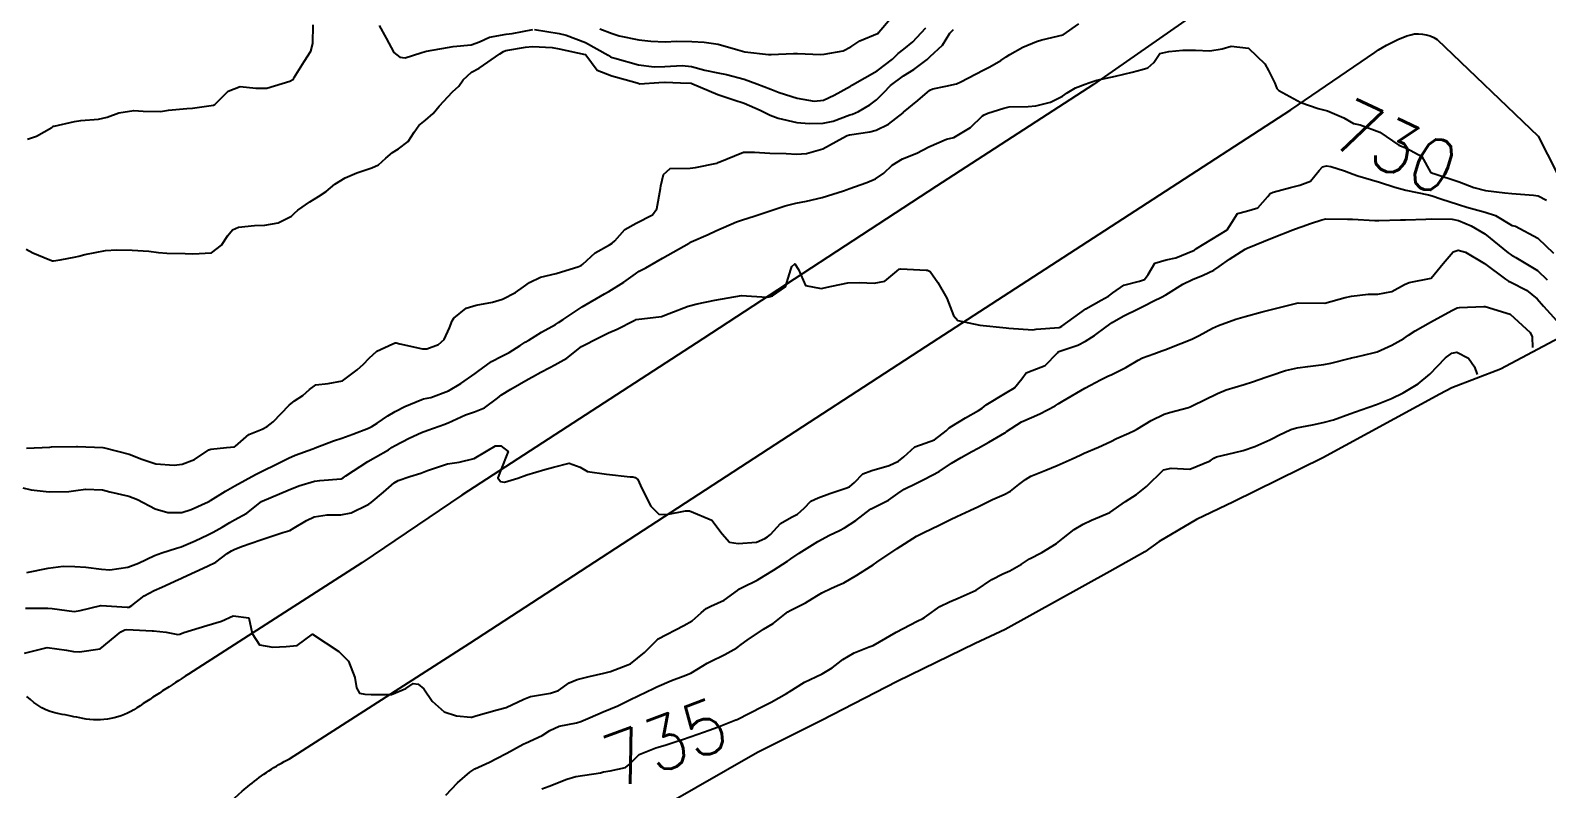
# Model space of a CAD drawing. Header units: metres. Extents: x 318500 to 325275, y 7408834 to 7428799.
# Drawn here: x 322901.6 to 323016, y 7418033.7 to 7418091 of the extents above; entities that cross this region are included whole.
import ezdxf
from ezdxf.enums import TextEntityAlignment as Align

# ---------------------------------------------------------------- set-up
doc = ezdxf.new("R2010")
doc.units = ezdxf.units.M
doc.header["$MEASUREMENT"] = 0
for name, color, linetype in [('Area', 45, 'Continuous'), ('Cotas', 45, 'Continuous'), ('Curvas de Nivel 1m', 11, 'Continuous'), ('Curvas de Nivel 5m', 15, 'Continuous'), ('Vias Primárias', 230, 'Continuous'), ('Vias Secundárias', 230, 'Continuous')]:
    doc.layers.add(name, color=color, linetype=linetype)
doc.styles.add('Style-STANDARD', font='STANDARD.shx')

msp = doc.modelspace()

# ---------------------------------------------------------------- linework, layer by layer
at = {"layer": 'Area'}
msp.add_lwpolyline([(323017.3, 7418067.98), (323012.47, 7418065.42), (323008.81, 7418064.01), (323007.91, 7418063.52), (322999.09, 7418058.72), (322992.35, 7418055.4), (322989.56, 7418054.05), (322986.73, 7418052.41), (322985.66, 7418051.63), (322983, 7418050.13), (322975.12, 7418045.75), (322972.86, 7418044.69), (322966.96, 7418041.83), (322961.26, 7418038.89), (322956.44, 7418036.46), (322947.12, 7418031.13)], dxfattribs=at)
at = {"layer": 'Curvas de Nivel 1m', "flags": 128}
for points, elevation in [([(322944.55, 7418091.11), (322945.48, 7418090.74), (322946.01, 7418090.56), (322947.48, 7418090.26), (322948.38, 7418090.17), (322949.48, 7418090.11), (322950.36, 7418090.16), (322951.48, 7418090.15), (322952.4, 7418090.09), (322953.47, 7418089.93), (322954.94, 7418089.51), (322955.47, 7418089.37), (322957.26, 7418089.16), (322957.46, 7418089.15), (322959.16, 7418089.23), (322959.46, 7418089.24), (322961.19, 7418089.17), (322961.46, 7418089.18), (322962.9, 7418089.45), (322963.47, 7418089.74), (322964.15, 7418090.19), (322965.49, 7418090.74), (322965.55, 7418090.78), (322965.59, 7418090.84), (322966.46, 7418091.87)], 726), ([(322901.26, 7418074.46), (322901.76, 7418074.19), (322903.05, 7418073.66), (322903.25, 7418073.59), (322903.33, 7418073.58), (322903.83, 7418073.65), (322905.02, 7418073.88), (322905.25, 7418073.94), (322905.69, 7418074.07), (322907.26, 7418074.37), (322908.08, 7418074.42), (322909.26, 7418074.39), (322910.52, 7418074.31), (322911.26, 7418074.22), (322911.87, 7418074.16), (322913.26, 7418074.13), (322913.84, 7418074.11), (322915.26, 7418074.2), (322916, 7418074.76), (322916.48, 7418075.49), (322916.84, 7418075.92), (322917.28, 7418076.14), (322918.5, 7418076.25), (322919.28, 7418076.28), (322920.27, 7418076.45), (322921.29, 7418076.96), (322921.52, 7418077.19), (322921.76, 7418077.42), (322922.66, 7418078.05), (322923.32, 7418078.44), (322923.89, 7418078.82), (322924.56, 7418079.38), (322925.33, 7418079.86), (322926.21, 7418080.23), (322927.34, 7418080.61), (322927.84, 7418080.84), (322928.41, 7418081.33), (322928.91, 7418081.77), (322929.36, 7418082.05), (322930.08, 7418082.6), (322930.54, 7418083.3), (322930.89, 7418083.8), (322931.39, 7418084.2), (322931.98, 7418084.7), (322932.41, 7418085.27), (322933.42, 7418086.34), (322933.9, 7418086.78), (322934.23, 7418087.25), (322934.87, 7418087.82), (322935.45, 7418088.14), (322937.01, 7418089.22), (322937.27, 7418089.4), (322937.46, 7418089.46), (322938.93, 7418089.72), (322939.47, 7418089.77), (322940.95, 7418089.69), (322941.47, 7418089.6), (322943.43, 7418089.16), (322943.46, 7418089.15), (322943.48, 7418089.13), (322944.33, 7418087.99), (322945.44, 7418087.54), (322947.19, 7418087.08), (322947.44, 7418086.99), (322947.56, 7418086.96), (322948.99, 7418087.06), (322949.44, 7418087.08), (322949.46, 7418087.07), (322950.62, 7418087.03), (322951.44, 7418086.99), (322951.48, 7418086.98), (322953.43, 7418086.15), (322954.66, 7418085.74), (322955.42, 7418085.5), (322956.64, 7418084.95), (322957.4, 7418084.57), (322957.99, 7418084.35), (322959.4, 7418084.03), (322960.34, 7418083.96), (322961.4, 7418083.97), (322962.14, 7418084.14), (322963.41, 7418084.6), (322963.6, 7418084.67), (322964.05, 7418084.86), (322964.91, 7418085.36), (322965.42, 7418085.74), (322965.97, 7418086.29), (322966.47, 7418086.82), (322967.45, 7418087.56), (322968.22, 7418088.03), (322969.23, 7418088.79), (322969.35, 7418088.9), (322969.46, 7418089), (322970.39, 7418089.86), (322970.95, 7418090.77), (322971.22, 7418091.04)], 728), ([(322901.3, 7418059.44), (322903.06, 7418059.53), (322903.17, 7418059.54), (322905.06, 7418059.57), (322905.13, 7418059.57), (322907.06, 7418059.49), (322907.19, 7418059.47), (322909.05, 7418058.99), (322910, 7418058.62), (322911.04, 7418058.26), (322912.43, 7418058.15), (322913.04, 7418058.24), (322913.97, 7418058.59), (322915.06, 7418059.32), (322915.19, 7418059.36), (322916.38, 7418059.49), (322916.99, 7418059.55), (322917.06, 7418059.59), (322918.07, 7418060.47), (322919.08, 7418060.89), (322919.45, 7418061.07), (322919.9, 7418061.44), (322921.1, 7418062.68), (322921.51, 7418063.01), (322922.13, 7418063.41), (322922.65, 7418063.88), (322923.13, 7418064.23), (322924.06, 7418064.32), (322925.13, 7418064.54), (322926.24, 7418065.35), (322926.71, 7418065.78), (322927.15, 7418066.25), (322927.73, 7418066.76), (322928.93, 7418067.32), (322929.1, 7418067.39), (322929.17, 7418067.4), (322929.46, 7418067.32), (322931.16, 7418066.94), (322931.5, 7418066.95), (322932.38, 7418067.27), (322932.79, 7418067.65), (322933.19, 7418068.52), (322933.4, 7418069.06), (322933.52, 7418069.26), (322934.45, 7418070.01), (322935.21, 7418070.24), (322936.45, 7418070.46), (322937.21, 7418070.69), (322938.17, 7418071.2), (322938.79, 7418071.62), (322939.23, 7418071.94), (322940.06, 7418072.35), (322941.24, 7418072.64), (322941.65, 7418072.75), (322942.87, 7418073.14), (322943.14, 7418073.24), (322943.25, 7418073.34), (322944.2, 7418074.19), (322945.28, 7418074.79), (322945.47, 7418074.91), (322945.68, 7418075.1), (322946.43, 7418075.94), (322947.29, 7418076.42), (322948.51, 7418077.06), (322948.85, 7418077.52), (322949.11, 7418079.05), (322949.14, 7418079.25), (322949.35, 7418080.1), (322949.84, 7418080.55), (322951.35, 7418080.58), (322951.75, 7418080.62), (322953.36, 7418080.95), (322953.39, 7418080.96), (322953.46, 7418081), (322955.37, 7418081.8), (322956.21, 7418081.8), (322957.37, 7418081.72), (322958.59, 7418081.7), (322959.37, 7418081.65), (322960.13, 7418081.68), (322961.37, 7418082.03), (322962.87, 7418082.88), (322963.21, 7418083.04), (322963.38, 7418083.09), (322964.91, 7418083.32), (322965.39, 7418083.45), (322966.32, 7418083.9), (322967.41, 7418084.77), (322967.43, 7418084.79), (322967.46, 7418084.81), (322968.53, 7418085.7), (322969.44, 7418086.46), (322969.66, 7418086.57), (322970.63, 7418086.77), (322971.44, 7418086.95), (322971.78, 7418087.1), (322973.45, 7418087.97), (322973.95, 7418088.23), (322974.79, 7418088.72), (322975.19, 7418088.98), (322975.47, 7418089.15), (322976.46, 7418089.71), (322977.48, 7418090.15), (322977.89, 7418090.27), (322979.49, 7418090.65), (322980.67, 7418091.47)], 729), ([(322901.37, 7418082.77), (322902.06, 7418082.99), (322903.2, 7418083.66), (322903.31, 7418083.74), (322903.38, 7418083.76), (322904.92, 7418084.11), (322905.39, 7418084.19), (322906.72, 7418084.29), (322907.39, 7418084.43), (322908.25, 7418084.75), (322909.4, 7418084.93), (322910.09, 7418084.88), (322911.4, 7418084.85), (322912.01, 7418084.95), (322913.4, 7418085.09), (322913.81, 7418085.12), (322915.41, 7418085.34), (322915.51, 7418085.4), (322915.59, 7418085.5), (322916.51, 7418086.4), (322917.42, 7418086.75), (322918.59, 7418086.63), (322919.42, 7418086.61), (322921.15, 7418087.15), (322921.43, 7418087.29), (322921.46, 7418087.39), (322921.48, 7418087.42), (322922.23, 7418088.63), (322922.74, 7418089.41), (322922.9, 7418089.98), (322922.91, 7418091.41)], 727), ([(322927.9, 7418091.34), (322928.42, 7418090.39), (322929.01, 7418089.32), (322929.45, 7418088.96), (322929.85, 7418088.92), (322931.05, 7418089.3), (322931.36, 7418089.39), (322931.46, 7418089.41), (322933.04, 7418089.69), (322933.47, 7418089.76), (322934.83, 7418089.89), (322935.47, 7418090.13), (322936.22, 7418090.48), (322937.48, 7418090.69), (322937.94, 7418090.74), (322939.49, 7418091.04)], 727), ([(322939.62, 7418091.04), (322941.48, 7418090.75), (322942, 7418090.63), (322943.47, 7418090.07), (322945.18, 7418089.1), (322945.35, 7418088.99), (322945.46, 7418088.94), (322945.67, 7418088.89), (322947.45, 7418088.37), (322948.63, 7418088.24), (322949.45, 7418088.26), (322950.74, 7418088.32), (322951.45, 7418088.25), (322952.47, 7418087.99), (322953.45, 7418087.77), (322954.1, 7418087.64), (322955.44, 7418087.29), (322956.38, 7418086.96), (322957.43, 7418086.54), (322958.07, 7418086.3), (322959.42, 7418085.87), (322960.7, 7418085.63), (322961.42, 7418085.72), (322962.21, 7418086.1), (322963.44, 7418086.78), (322963.49, 7418086.81), (322963.59, 7418086.87), (322965.45, 7418087.94), (322966.62, 7418088.82), (322967.05, 7418089.23), (322967.47, 7418089.56), (322968.16, 7418090.12), (322968.77, 7418090.8), (322969.12, 7418091.17)], 727), ([(322901.32, 7418050.07), (322902.94, 7418050.39), (322904.06, 7418050.53), (322904.94, 7418050.51), (322905.77, 7418050.46), (322906.94, 7418050.31), (322907.59, 7418050.26), (322908.94, 7418050.46), (322909.75, 7418050.76), (322910.95, 7418051.33), (322911.49, 7418051.55), (322912.61, 7418051.89), (322912.96, 7418052), (322914.02, 7418052.46), (322914.97, 7418052.91), (322915.37, 7418053.11), (322916.05, 7418053.49), (322916.63, 7418053.84), (322916.99, 7418054.03), (322917.91, 7418054.55), (322919.01, 7418055.41), (322919.03, 7418055.43), (322919.06, 7418055.45), (322921.02, 7418056.28), (322921.84, 7418056.59), (322923.03, 7418056.95), (322923.42, 7418057.01), (322925.04, 7418057.14), (322925.19, 7418057.21), (322925.39, 7418057.36), (322927.05, 7418058.43), (322927.63, 7418058.76), (322928.59, 7418059.32), (322928.88, 7418059.51), (322929.06, 7418059.61), (322930.17, 7418060.21), (322931.08, 7418060.62), (322931.56, 7418060.8), (322932.84, 7418061.26), (322933.02, 7418061.33), (322933.09, 7418061.35), (322934.4, 7418061.95), (322935.1, 7418062.2), (322935.85, 7418062.48), (322936.82, 7418063.21), (322937.12, 7418063.46), (322937.84, 7418063.91), (322939.13, 7418064.65), (322939.47, 7418064.84), (322940.08, 7418065.17), (322940.78, 7418065.53), (322941.15, 7418065.73), (322942.05, 7418066.25), (322943.17, 7418067.13), (322944.48, 7418067.81), (322945.19, 7418068.15), (322945.85, 7418068.44), (322947.14, 7418069.08), (322947.18, 7418069.1), (322947.2, 7418069.11), (322947.28, 7418069.16), (322949.2, 7418069.39), (322949.76, 7418069.6), (322951.21, 7418070.17), (322951.88, 7418070.35), (322953.22, 7418070.61), (322955.22, 7418070.97), (322957.13, 7418070.85), (322957.22, 7418070.86), (322957.29, 7418070.87), (322957.57, 7418070.94), (322958.54, 7418071.62), (322958.95, 7418072.92), (322959.03, 7418073.15), (322959.26, 7418073.37), (322959.53, 7418072.92), (322960.05, 7418071.73), (322961.23, 7418071.5), (322962.03, 7418071.68), (322963.24, 7418071.93), (322964.13, 7418071.96), (322965.24, 7418071.89), (322966.03, 7418072.04), (322966.94, 7418072.81), (322967.12, 7418072.95), (322967.25, 7418072.97), (322969.15, 7418072.89), (322969.25, 7418072.87), (322969.47, 7418072.78), (322970.05, 7418071.96), (322970.71, 7418070.77), (322971.21, 7418069.47), (322971.54, 7418069.09), (322973.2, 7418068.73), (322975.2, 7418068.52), (322975.39, 7418068.5), (322977.2, 7418068.39), (322977.45, 7418068.42), (322979.2, 7418068.55), (322979.27, 7418068.57), (322979.38, 7418068.65), (322981.21, 7418069.96), (322982.37, 7418070.61), (322982.92, 7418070.91), (322983.23, 7418071.18), (322984.07, 7418071.75), (322985.24, 7418072.05), (322985.63, 7418072.18), (322985.9, 7418072.56), (322986.4, 7418073.42), (322987.27, 7418073.66), (322988, 7418073.81), (322989.28, 7418074.33), (322989.4, 7418074.4), (322989.56, 7418074.52), (322991.29, 7418075.57), (322991.85, 7418075.93), (322992.21, 7418076.48), (322992.63, 7418077.16), (322993.31, 7418077.34), (322994.18, 7418077.59), (322994.94, 7418078.45), (322995.1, 7418078.68), (322995.34, 7418078.78), (322996.64, 7418079.12), (322997.34, 7418079.29), (322998.14, 7418079.61), (322998.81, 7418080.4), (322999.06, 7418080.69), (322999.36, 7418080.75), (322999.68, 7418080.7), (323000.71, 7418080.37), (323001.36, 7418080.12), (323001.71, 7418080), (323003.35, 7418079.52), (323004.51, 7418079.15), (323005.34, 7418078.92), (323007.06, 7418078.56), (323007.33, 7418078.49), (323007.97, 7418078.27), (323009.32, 7418077.84), (323009.93, 7418077.64), (323011.32, 7418077.25), (323012.11, 7418077.01), (323013.31, 7418076.29), (323013.37, 7418076.26), (323013.6, 7418076.2), (323015.3, 7418075.29), (323016.49, 7418074.16)], 731), ([(322901.21, 7418047.37), (322902.9, 7418047.37), (322903.22, 7418047.33), (322904.89, 7418047.11), (322905.35, 7418047.18), (322906.9, 7418047.58), (322906.92, 7418047.58), (322908.9, 7418047.43), (322909.03, 7418047.45), (322909.25, 7418047.58), (322910.18, 7418048.3), (322910.92, 7418048.71), (322911.51, 7418048.96), (322912.77, 7418049.53), (322912.93, 7418049.61), (322913.09, 7418049.68), (322914.94, 7418050.53), (322915.58, 7418050.85), (322916.44, 7418051.49), (322916.75, 7418051.69), (322916.96, 7418051.8), (322917.5, 7418052.01), (322918.97, 7418052.53), (322920.64, 7418053.09), (322920.98, 7418053.17), (322921.17, 7418053.23), (322921.48, 7418053.42), (322922.41, 7418053.99), (322922.99, 7418054.26), (322923.97, 7418054.41), (322925, 7418054.41), (322925.78, 7418054.57), (322927.01, 7418055.16), (322927.12, 7418055.22), (322927.29, 7418055.34), (322928.22, 7418056.13), (322929.03, 7418056.83), (322929.34, 7418057.01), (322930.2, 7418057.3), (322931.04, 7418057.57), (322931.53, 7418057.77), (322933.05, 7418058.27), (322933.92, 7418058.38), (322935.05, 7418058.66), (322935.99, 7418059.23), (322936.68, 7418059.61), (322937.07, 7418059.62), (322937.62, 7418059.2), (322937.05, 7418057.74), (322936.84, 7418057.21), (322937.04, 7418056.93), (322937.36, 7418056.88), (322938.36, 7418057.19), (322939.04, 7418057.44), (322940.39, 7418057.83), (322941.05, 7418058.01), (322942.23, 7418058.32), (322943.05, 7418058.01), (322943.6, 7418057.68), (322945.04, 7418057.49), (322946.84, 7418057.28), (322947.04, 7418057.27), (322947.2, 7418057.24), (322947.42, 7418057.07), (322947.71, 7418056.39), (322948.4, 7418055.06), (322949, 7418054.47), (322949.6, 7418054.44), (322951.01, 7418054.72), (322951.31, 7418054.72), (322953, 7418054.01), (322953.76, 7418052.99), (322954.33, 7418052.34), (322954.97, 7418052.25), (322956.37, 7418052.34), (322956.98, 7418052.62), (322957.18, 7418052.74), (322957.42, 7418052.94), (322958.17, 7418053.75), (322959, 7418054.23), (322959.44, 7418054.47), (322959.95, 7418054.91), (322960.47, 7418055.45), (322961.02, 7418055.69), (322961.88, 7418056.02), (322963.03, 7418056.39), (322963.37, 7418056.53), (322963.75, 7418056.85), (322964.39, 7418057.5), (322965.05, 7418057.76), (322966.37, 7418058.14), (322967.06, 7418058.46), (322967.48, 7418058.8), (322968.31, 7418059.55), (322969.08, 7418059.82), (322969.78, 7418060.07), (322970.66, 7418060.76), (322970.88, 7418060.97), (322971.1, 7418061.11), (322972.12, 7418061.73), (322973.11, 7418062.3), (322973.37, 7418062.47), (322973.68, 7418062.72), (322975.13, 7418063.59), (322975.83, 7418064), (322976.38, 7418064.69), (322976.71, 7418065.12), (322977.15, 7418065.3), (322978.13, 7418065.69), (322979.06, 7418066.65), (322979.11, 7418066.71), (322979.17, 7418066.73), (322980.59, 7418067.22), (322981.18, 7418067.51), (322981.86, 7418067.94), (322982.73, 7418068.6), (322983.2, 7418068.93), (322984.03, 7418069.41), (322985.21, 7418070), (322985.6, 7418070.18), (322986.34, 7418070.56), (322986.92, 7418070.85), (322987.23, 7418071.03), (322988.53, 7418071.82), (322989.24, 7418072.18), (322990.05, 7418072.51), (322990.86, 7418072.89), (322991.26, 7418073.15), (322992.05, 7418073.7), (322993.23, 7418074.47), (322993.26, 7418074.49), (322993.28, 7418074.5), (322993.36, 7418074.55), (322995.29, 7418075.33), (322996.81, 7418075.93), (322997.3, 7418076.1), (322997.53, 7418076.18), (322998.15, 7418076.4), (322999.01, 7418076.69), (322999.31, 7418076.75), (323000.93, 7418076.74), (323001.31, 7418076.73), (323003.01, 7418076.63), (323003.3, 7418076.63), (323004.94, 7418076.67), (323005.31, 7418076.69), (323006.86, 7418076.74), (323007.31, 7418076.75), (323008.84, 7418076.72), (323009.31, 7418076.63), (323010.28, 7418076.24), (323011.3, 7418075.63), (323013.06, 7418074.2), (323013.28, 7418074.04), (323013.63, 7418073.84), (323015.26, 7418072.85), (323016, 7418072.16)], 732), ([(322901.14, 7418043.97), (322902.86, 7418044.39), (322904.31, 7418044.19), (322904.85, 7418044.1), (322905.29, 7418044.07), (322906.86, 7418044.29), (322908.42, 7418045.59), (322908.72, 7418045.74), (322908.87, 7418045.75), (322910.77, 7418045.66), (322910.87, 7418045.66), (322911.83, 7418045.55), (322912.72, 7418045.39), (322912.87, 7418045.41), (322913.16, 7418045.53), (322914.89, 7418046.06), (322916, 7418046.38), (322916.89, 7418046.79), (322918.07, 7418046.64), (322918.31, 7418045.46), (322918.87, 7418044.61), (322919.88, 7418044.42), (322920.87, 7418044.47), (322921.72, 7418044.56), (322922.88, 7418045.4), (322924.86, 7418044.09), (322925.59, 7418043.36), (322926.06, 7418042.13), (322926.19, 7418041.35), (322926.42, 7418040.95), (322926.82, 7418040.87), (322927.3, 7418040.85), (322928.82, 7418040.86), (322929.9, 7418041.3), (322930.45, 7418041.67), (322930.83, 7418041.63), (322931.26, 7418041.28), (322931.89, 7418040.35), (322932.8, 7418039.54), (322933.72, 7418039.25), (322934.8, 7418039.14), (322934.89, 7418039.15), (322935.2, 7418039.23), (322936.8, 7418039.7), (322937.48, 7418039.87), (322938.81, 7418040.5), (322939.3, 7418040.69), (322940.82, 7418040.95), (322941.43, 7418041.15), (322942.23, 7418041.74), (322942.83, 7418041.97), (322943.73, 7418042.22), (322944.84, 7418042.46), (322945.35, 7418042.59), (322946.66, 7418043.08), (322946.79, 7418043.14), (322946.85, 7418043.17), (322947.9, 7418044.03), (322948.88, 7418045.01), (322948.9, 7418045.03), (322948.93, 7418045.05), (322950.89, 7418046.06), (322951.51, 7418046.4), (322952.19, 7418047.01), (322952.56, 7418047.35), (322952.91, 7418047.53), (322953.93, 7418047.97), (322954.93, 7418048.7), (322955.07, 7418048.82), (322955.33, 7418048.96), (322956.4, 7418049.49), (322956.94, 7418049.8), (322957.65, 7418050.24), (322958.69, 7418050.92), (322958.86, 7418051.02), (322958.96, 7418051.09), (322959.57, 7418051.51), (322960.98, 7418052.4), (322961.87, 7418052.88), (322962.62, 7418053.23), (322962.99, 7418053.43), (322963.86, 7418053.98), (322964.96, 7418054.84), (322964.99, 7418054.86), (322965.01, 7418054.87), (322966.32, 7418055.52), (322967.03, 7418056.03), (322967.49, 7418056.35), (322968.38, 7418056.79), (322969.04, 7418057.1), (322970.14, 7418057.68), (322971.06, 7418058.31), (322971.79, 7418058.75), (322972.61, 7418059.19), (322973.07, 7418059.45), (322973.89, 7418059.9), (322975.09, 7418060.61), (322975.14, 7418060.64), (322975.22, 7418060.7), (322976.36, 7418061.43), (322977.11, 7418061.77), (322977.74, 7418062.04), (322978.89, 7418062.65), (322979.12, 7418062.78), (322979.49, 7418063.01), (322981.13, 7418063.97), (322981.55, 7418064.2), (322982.32, 7418064.61), (322982.87, 7418064.87), (322983.15, 7418065), (322984.21, 7418065.53), (322985.16, 7418066.1), (322985.48, 7418066.26), (322986.32, 7418066.56), (322986.94, 7418066.78), (322987.17, 7418066.88), (322988.37, 7418067.34), (322989.19, 7418067.68), (322989.74, 7418067.96), (322990.75, 7418068.5), (322991.2, 7418068.71), (322992.51, 7418069.18), (322993.21, 7418069.39), (322994.49, 7418069.73), (322995.21, 7418069.91), (322997.22, 7418070.41), (322999.22, 7418070.39), (323000.77, 7418070.83), (323001.23, 7418070.93), (323002.5, 7418071.07), (323003.23, 7418071.08), (323004.28, 7418071.27), (323005.24, 7418071.79), (323005.6, 7418071.95), (323007.25, 7418072.28), (323008.15, 7418073.38), (323008.92, 7418074.26), (323009.28, 7418074.39), (323009.84, 7418074.24), (323011.27, 7418073.39), (323012.86, 7418072.21), (323013.09, 7418072.05), (323013.25, 7418071.98), (323014.43, 7418071.37), (323015.24, 7418070.71), (323015.73, 7418070.16), (323017.21, 7418068.54)], 733), ([(322932.92, 7418033.26), (322933.81, 7418034.17), (322934.74, 7418034.99), (322935.12, 7418035.23), (322936.21, 7418035.75), (322936.75, 7418036.02), (322937.53, 7418036.43), (322938.77, 7418037.11), (322938.82, 7418037.13), (322938.93, 7418037.18), (322940.19, 7418037.76), (322940.78, 7418038.14), (322941.48, 7418038.46), (322942.79, 7418038.72), (322943.11, 7418038.81), (322943.8, 7418039.12), (322944.8, 7418039.54), (322945.9, 7418040), (322946.81, 7418040.44), (322948.07, 7418041.06), (322948.58, 7418041.3), (322948.83, 7418041.42), (322949.96, 7418041.91), (322950.84, 7418042.24), (322951.4, 7418042.46), (322952.31, 7418043.01), (322952.64, 7418043.22), (322952.85, 7418043.32), (322953.98, 7418043.86), (322954.87, 7418044.38), (322955.21, 7418044.63), (322955.65, 7418044.96), (322956.89, 7418045.77), (322957.62, 7418046.21), (322958.49, 7418046.92), (322958.72, 7418047.1), (322958.9, 7418047.2), (322960.06, 7418047.76), (322960.92, 7418048.29), (322961.29, 7418048.52), (322962.01, 7418048.87), (322962.65, 7418049.15), (322962.94, 7418049.28), (322963.93, 7418049.86), (322964.96, 7418050.51), (322965.16, 7418050.64), (322965.44, 7418050.83), (322966.97, 7418051.87), (322968.42, 7418052.79), (322968.77, 7418052.99), (322968.98, 7418053.09), (322970.14, 7418053.62), (322971, 7418054.05), (322971.47, 7418054.28), (322972.44, 7418054.74), (322972.83, 7418054.91), (322973.01, 7418055), (322974.16, 7418055.57), (322975.03, 7418055.94), (322975.53, 7418056.2), (322976.15, 7418056.69), (322976.64, 7418057.09), (322977.05, 7418057.33), (322978.18, 7418057.79), (322979.05, 7418058.13), (322980.17, 7418058.63), (322980.77, 7418058.92), (322981.07, 7418059.07), (322982.15, 7418059.53), (322983.08, 7418059.96), (322983.51, 7418060.17), (322984.44, 7418060.58), (322984.88, 7418060.78), (322985.1, 7418060.91), (322986.12, 7418061.54), (322987.11, 7418062), (322987.52, 7418062.13), (322988.95, 7418062.52), (322989.08, 7418062.56), (322989.12, 7418062.58), (322989.23, 7418062.63), (322991.13, 7418063.57), (322991.78, 7418063.84), (322993.14, 7418064.26), (322993.78, 7418064.46), (322994.78, 7418064.81), (322995.15, 7418064.94), (322996.27, 7418065.31), (322997.16, 7418065.5), (322997.95, 7418065.61), (322999.16, 7418065.76), (322999.69, 7418065.86), (323001.17, 7418066.25), (323001.25, 7418066.27), (323001.63, 7418066.35), (323002.88, 7418066.63), (323003.18, 7418066.72), (323004.29, 7418067.21), (323005.19, 7418067.73), (323005.53, 7418067.97), (323006.04, 7418068.3), (323007.21, 7418068.96), (323008.8, 7418069.84), (323009.22, 7418070.04), (323009.39, 7418070.07), (323011.23, 7418070.13), (323011.33, 7418070.13), (323013.22, 7418069.55), (323014.72, 7418068.18), (323014.86, 7418067.84), (323014.9, 7418067.04)], 734)]:
    msp.add_lwpolyline(points, dxfattribs=dict(at, elevation=elevation))
at = {"layer": 'Curvas de Nivel 5m', "flags": 128}
for points, elevation in [([(322901.02, 7418056.46), (322901.64, 7418056.3), (322903.01, 7418056.15), (322904.48, 7418056.18), (322905.02, 7418056.25), (322905.75, 7418056.36), (322907.02, 7418056.3), (322907.58, 7418056.16), (322909.01, 7418055.83), (322909.66, 7418055.57), (322911, 7418054.86), (322911.95, 7418054.6), (322913, 7418054.59), (322913.71, 7418054.81), (322915.01, 7418055.4), (322915.07, 7418055.43), (322915.18, 7418055.5), (322916.31, 7418056.19), (322917.02, 7418056.61), (322918.57, 7418057.46), (322918.87, 7418057.61), (322919.03, 7418057.69), (322920.21, 7418058.26), (322921.05, 7418058.7), (322921.55, 7418058.92), (322922.89, 7418059.4), (322923.01, 7418059.45), (322923.06, 7418059.47), (322924.45, 7418060), (322925.07, 7418060.21), (322925.92, 7418060.51), (322927.08, 7418060.96), (322927.34, 7418061.08), (322927.74, 7418061.33), (322928.54, 7418061.88), (322929.1, 7418062.22), (322929.83, 7418062.59), (322931.12, 7418063.12), (322931.25, 7418063.16), (322931.8, 7418063.28), (322933.13, 7418063.77), (322934.05, 7418064.33), (322935.14, 7418065.09), (322935.34, 7418065.24), (322936.38, 7418065.99), (322937.16, 7418066.4), (322937.69, 7418066.67), (322938.53, 7418067.19), (322938.91, 7418067.44), (322939.18, 7418067.61), (322940.15, 7418068.2), (322941.19, 7418068.78), (322941.43, 7418068.92), (322941.78, 7418069.15), (322943.21, 7418070.11), (322944.9, 7418071.1), (322945.11, 7418071.21), (322945.22, 7418071.28), (322946.35, 7418071.97), (322947.24, 7418072.61), (322947.52, 7418072.8), (322948, 7418073.07), (322948.8, 7418073.52), (322949.26, 7418073.79), (322950.07, 7418074.24), (322951.28, 7418074.93), (322951.33, 7418074.97), (322951.44, 7418075.02), (322952.71, 7418075.58), (322953.29, 7418075.85), (322954.85, 7418076.53), (322955.3, 7418076.69), (322956.18, 7418076.96), (322957.02, 7418077.23), (322957.31, 7418077.34), (322958.51, 7418077.73), (322959.32, 7418077.93), (322960.13, 7418078.1), (322961.32, 7418078.36), (322961.72, 7418078.49), (322962.91, 7418078.87), (322963.21, 7418078.98), (322963.33, 7418079.02), (322964.69, 7418079.5), (322965.34, 7418079.78), (322965.97, 7418080.21), (322966.59, 7418080.82), (322967.36, 7418081.29), (322968.45, 7418081.71), (322969.37, 7418082.19), (322970.7, 7418082.77), (322971.24, 7418082.9), (322971.38, 7418082.96), (322972.49, 7418083.65), (322973.41, 7418084.52), (322973.52, 7418084.62), (322973.82, 7418084.73), (322975.01, 7418085.12), (322975.42, 7418085.21), (322976.86, 7418085.24), (322977.42, 7418085.28), (322978.53, 7418085.56), (322979.43, 7418086.01), (322979.8, 7418086.28), (322980.41, 7418086.64), (322981.16, 7418086.92), (322981.44, 7418087.02), (322982.04, 7418087.22), (322983.45, 7418087.52), (322984.7, 7418087.83), (322985.45, 7418088.02), (322985.87, 7418088.15), (322986.32, 7418088.56), (322986.79, 7418089.23), (322987.47, 7418089.4), (322988.52, 7418089.49), (322989.47, 7418089.49), (322990.55, 7418089.43), (322991.48, 7418089.6), (322992.16, 7418089.8), (322993.48, 7418089.63), (322994.71, 7418088.45), (322994.97, 7418087.96), (322995.45, 7418087), (322995.61, 7418086.6), (322995.77, 7418086.44), (322997.43, 7418085.54), (322998.73, 7418085.09), (322999.42, 7418084.92), (323000.66, 7418084.37), (323001.4, 7418083.95), (323001.89, 7418083.86), (323003.39, 7418083.29), (323004.82, 7418082.32), (323005.38, 7418082.09), (323006.55, 7418081.47), (323007.21, 7418080.28), (323007.36, 7418080.21), (323007.46, 7418080.17), (323009.35, 7418079.55), (323010.46, 7418079.12), (323011.34, 7418078.89), (323012.81, 7418078.73), (323013.34, 7418078.66), (323014.97, 7418078.55), (323015.33, 7418078.49), (323015.96, 7418078.16)], 730), ([(322940.17, 7418033.72), (322940.73, 7418033.92), (322942.05, 7418034.46), (322942.74, 7418034.65), (322944.58, 7418034.94), (322944.74, 7418034.99), (322944.83, 7418035.01), (322945.33, 7418035.09), (322946.48, 7418035.35), (322946.75, 7418035.57), (322947.52, 7418036.31), (322948.77, 7418036.83), (322948.94, 7418036.87), (322949.54, 7418037.04), (322950.46, 7418037.34), (322950.78, 7418037.45), (322951.94, 7418037.85), (322952.79, 7418038.15), (322953.41, 7418038.38), (322954.8, 7418038.93), (322954.83, 7418038.94), (322954.89, 7418038.97), (322956.81, 7418039.94), (322957.47, 7418040.28), (322958.63, 7418040.92), (322958.75, 7418040.99), (322958.82, 7418041.04), (322959.97, 7418041.77), (322960.84, 7418042.18), (322961.32, 7418042.41), (322962.06, 7418042.87), (322962.51, 7418043.21), (322962.86, 7418043.48), (322963.72, 7418044), (322964.87, 7418044.44), (322965.16, 7418044.55), (322965.64, 7418044.83), (322966.89, 7418045.56), (322968.49, 7418046.38), (322968.9, 7418046.58), (322969.03, 7418046.65), (322969.2, 7418046.78), (322970.18, 7418047.5), (322970.92, 7418047.85), (322971.56, 7418048.12), (322972.93, 7418048.73), (322974.12, 7418049.54), (322974.95, 7418049.95), (322975.47, 7418050.18), (322976.36, 7418050.69), (322976.72, 7418050.93), (322976.96, 7418051.09), (322977.88, 7418051.58), (322978.98, 7418052.24), (322979.48, 7418052.64), (322980.31, 7418053.31), (322981, 7418053.72), (322981.62, 7418054), (322983.01, 7418054.6), (322984.2, 7418055.41), (322985.03, 7418055.94), (322985.77, 7418056.56), (322987.05, 7418057.82), (322987.65, 7418057.94), (322989.05, 7418057.87), (322990.57, 7418058.5), (322990.85, 7418058.7), (322991.06, 7418058.8), (322992.43, 7418059.11), (322993.07, 7418059.27), (322993.95, 7418059.58), (322995.08, 7418060.08), (322995.32, 7418060.2), (322995.77, 7418060.43), (322996.67, 7418060.85), (322997.1, 7418060.97), (322998.3, 7418061.2), (322999.1, 7418061.38), (322999.89, 7418061.59), (323001.12, 7418062.03), (323001.96, 7418062.35), (323003.12, 7418062.74), (323004.26, 7418063.19), (323005.14, 7418063.62), (323006.26, 7418064.29), (323007.16, 7418065.04), (323008.34, 7418066.26), (323008.81, 7418066.62), (323009.18, 7418066.69), (323010.06, 7418066.24), (323010.52, 7418065.59), (323010.72, 7418065.01)], 735)]:
    msp.add_lwpolyline(points, dxfattribs=dict(at, elevation=elevation))
at = {"layer": 'Vias Primárias'}
for points in [[(323715.64, 7420145.55, 0), (323709.04, 7420132.94)], [(323831.09, 7420001.79, 0), (323833.84, 7420008.44, 0.220888)], [(322757.08, 7418073.32, 0.028019), (322770.77, 7418075.16, 0.031338), (322778.95, 7418077.27, 0.01178), (322791.07, 7418081.54, -0.095036), (322796.07, 7418082.42, -0.024866), (322806.54, 7418081.72, -0.003052), (322817.93, 7418080.32, -0.025198), (322823.56, 7418079.3, -0.030341), (322836.04, 7418075.58, -0.029182), (322843.34, 7418072.42, -0.00489), (322854.67, 7418066.56, -0.024495), (322864.45, 7418060.75, -0.012497), (322871.76, 7418055.65, 0.000002), (322880.94, 7418048.89, -0.018146), (322887.71, 7418043.51, -0.012004), (322891.85, 7418039.8, -0.06902), (322894.05, 7418037.07, -0.123577), (322894.75, 7418034.76, -0.101748), (322894.1, 7418030.63, -0.155749), (322892.92, 7418029.13), (322889.76, 7418026.99), (322876.13, 7418017.9), (322840.86, 7417994.93), (322809.51, 7417974.19)], [(323017.16, 7418130.92), (323013.77, 7418122.31), (323010.22, 7418116), (323004.43, 7418108.05), (322997.67, 7418099.93), (322990.08, 7418092.69), (322981.78, 7418086.9), (322969.93, 7418079.22), (322952.3, 7418067.69), (322934.14, 7418055.89), (322926.58, 7418050.8), (322913.51, 7418042.38, 0.003308), (322909.62, 7418039.84, -0.199274), (322905.54, 7418039.04, 0.004923), (322903.77, 7418039.39, -0.159212), (322901.33, 7418040.71, 0.032888)], [(322904.63, 7418008.82), (322905.49, 7418014.47, -0.059443), (322906.56, 7418018.37, -0.04962), (322910.19, 7418025.22, -0.073728), (322918.13, 7418034.02, -0.054712), (322921.13, 7418035.99), (322934.73, 7418044.73), (322955.67, 7418058.37), (322969.13, 7418067.12), (322986.29, 7418078.23), (322996.67, 7418084.98), (323003, 7418089.32, -0.060998), (323005.42, 7418090.57, -0.243828), (323007.7, 7418090.29, 0.309349)]]:
    msp.add_lwpolyline(points, format="xyb", dxfattribs=at)
at = {"layer": 'Vias Secundárias'}
msp.add_lwpolyline([(323007.7, 7418090.29), (323015.33, 7418082.99), (323021.68, 7418070.48)], dxfattribs=at)

# ---------------------------------------------------------------- texts
at = {"layer": 'Cotas', "style": 'Style-STANDARD'}
for s, rotation, p in [('730', 334.7803, (323004.58, 7418082.18, 730)), ('735', 20.4307, (322949.5, 7418037.23, 735))]:
    msp.add_text(s, height=4, rotation=rotation, dxfattribs=at).set_placement(p, align=Align.MIDDLE_CENTER)

doc.saveas('drawing.dxf')
